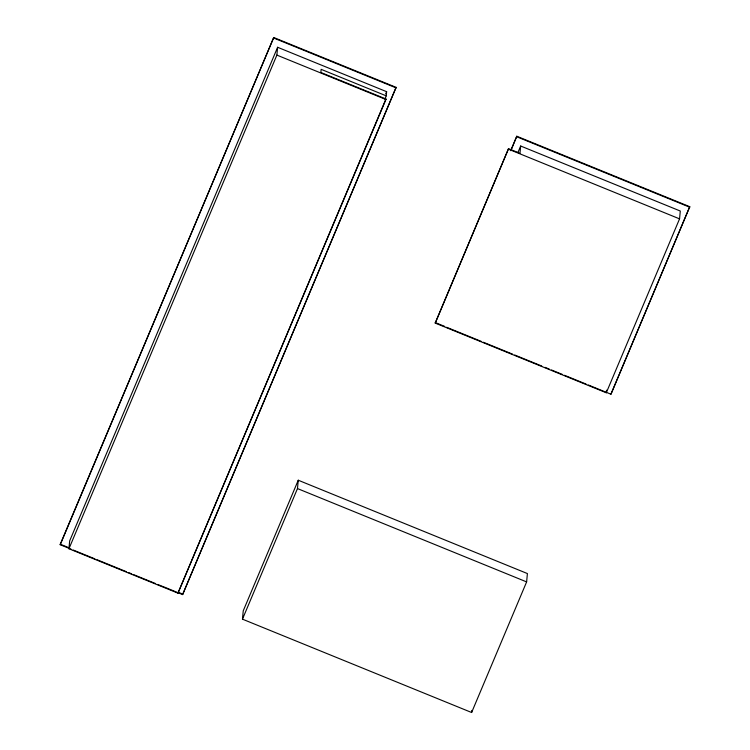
<?xml version="1.0" encoding="UTF-8"?>
<svg xmlns="http://www.w3.org/2000/svg" width="750" height="750" viewBox="0 0 750 750"><rect width="100%" height="100%" fill="white"/><g stroke="black" fill="none" stroke-linecap="round" stroke-linejoin="round"><path stroke-width="1.12" d="M71.062 549.15L60.234 544.734L60.281 544.209L273.731 37.5L396.112 87.347L182.616 594.591L164.081 586.959M386.241 95.859L321.141 69.337L320.85 72.469L385.95 98.981L385.903 99.506L177.956 593.156L68.944 548.747L69.666 540.919L277.613 47.278L386.625 91.688L386.241 95.859L384.881 99.094M177.956 593.156L385.95 98.981M182.616 594.591L396.112 87.347M60.234 544.734L273.731 37.5M68.944 548.747L276.881 55.097L277.613 47.278M242.466 619.163L243.244 610.819L298.256 480.225L527.4 573.562L526.622 581.906L471.619 712.5L242.466 619.163L297.478 488.569L298.256 480.225M435.225 323.091L508.538 148.65L519.994 153.319L520.669 146.016L680.288 211.031L679.556 218.859L606.3 392.775L435.225 323.091L508.538 148.65M510.853 150.731L516.788 136.237L689.766 206.7L610.95 394.209L588.253 384.956M471.619 712.5L471.806 710.419M606.3 392.775L606.544 390.169M610.95 394.209L689.766 206.7M385.725 93.844L386.625 91.688M510.9 150.206L516.788 136.237M517.959 152.456L520.669 146.016M516.741 136.762L689.719 207.216M273.684 38.025L396.066 87.872M508.491 149.175L679.556 218.859M276.881 55.097L385.903 99.506M435.281 322.566L444.647 326.391M446.625 327.272L481.219 341.363M483.384 342.244L512.569 354.131M514.734 355.012L541.763 366.028M545.006 367.341L549.328 369.103M551.494 369.984L562.303 374.391M564.469 375.272L586.087 384.075M297.478 488.569L526.622 581.906M60.281 544.209L68.944 547.744M178.331 592.303L182.662 594.066M73.228 550.031L94.894 558.853M97.059 559.734L126.3 571.65M128.466 572.531L131.709 573.853M133.875 574.734L155.541 583.556M157.706 584.438L163.116 586.65"/></g></svg>
